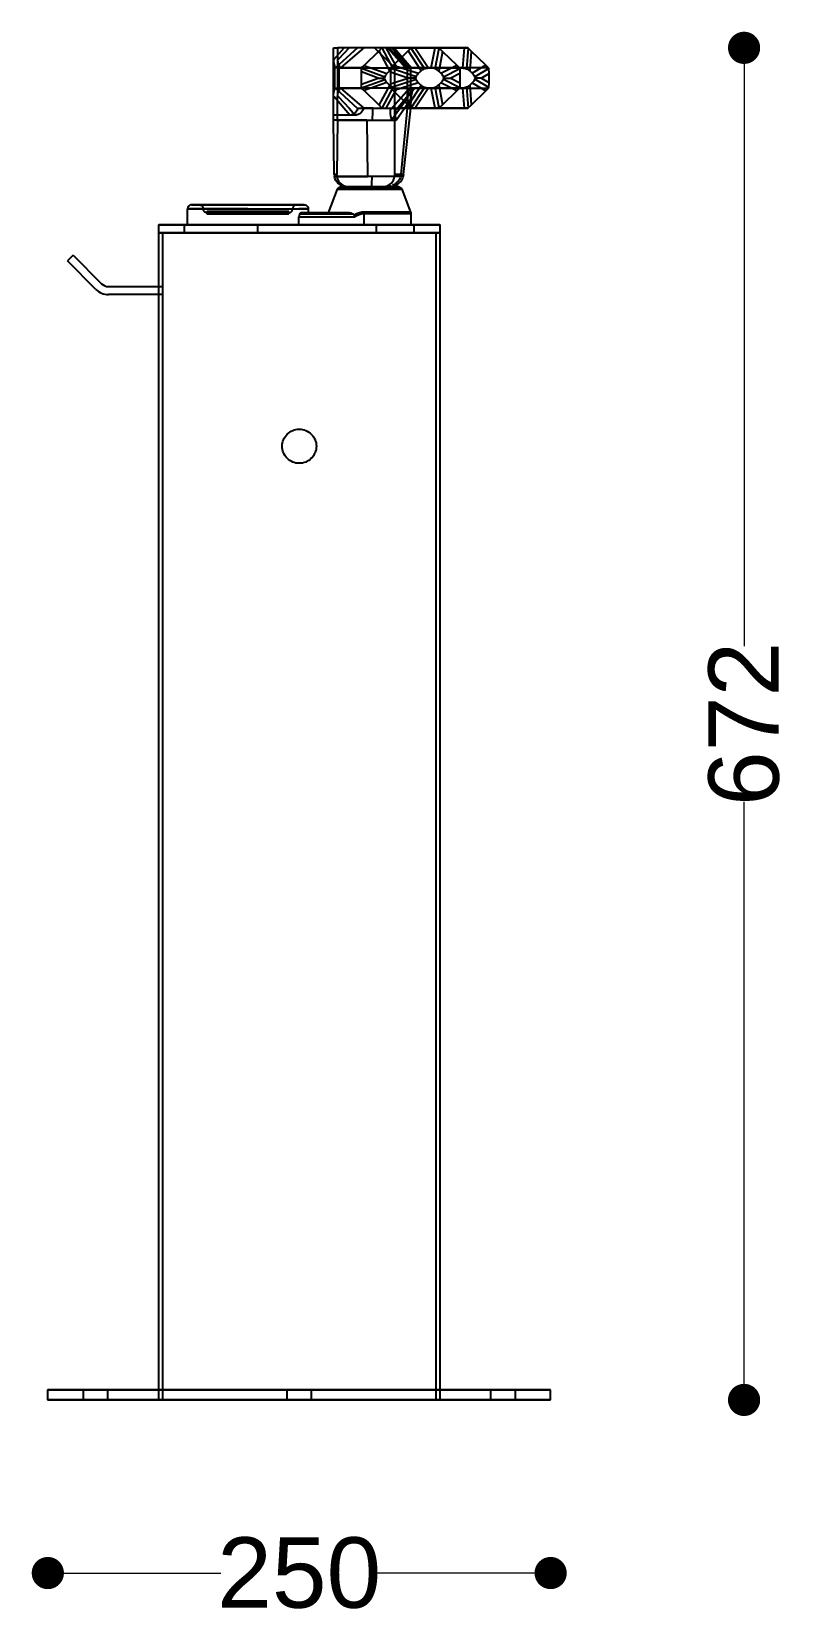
# Model space of a CAD drawing. Header units: millimetres. Extents: x 10366 to 13995, y 24552 to 29685.
# Drawn here: x 12808 to 13185, y 27000 to 27789 of the extents above; entities that cross this region are included whole.
import ezdxf

# ---------------------------------------------------------------- set-up
doc = ezdxf.new("R2010")
doc.units = ezdxf.units.MM
doc.header["$LTSCALE"] = 3
doc.layers.add('Default', color=7, linetype='Continuous')
doc.layers.add('Hidden_lines', color=7, linetype='Continuous')
doc.styles.get("Standard").update_dxf_attribs({"font": 'arial.ttf'})
doc.dimstyles.new('MATEUSZ', dxfattribs={"dimtxt": 35, "dimasz": 16, "dimexe": 0.18, "dimexo": 0.0625, "dimgap": 0.09, "dimtad": 0, "dimdec": 0, "dimdsep": 46, "dimtxsty": 'Standard', "dimblk": 'DOT', "dimcen": 0.09, "dimse1": 1, "dimse2": 1, "dimadec": 0, "dimazin": 0, "dimtfac": 1, "dimtdec": 0, "dimtofl": 0, "dimtmove": 0, "dimatfit": 3, "dimfxl": 1, "dimtolj": 1, "dimtzin": 0, "dimlwd": 9, "dimlwe": 9, "dimarcsym": 0})

# ---------------------------------------------------------------- blocks, each defined once
blk = doc.blocks.new('_Dot')
at = {"color": 0, "linetype": 'ByBlock', "lineweight": -2}
blk.add_line((-0.5, 0), (-1, 0), dxfattribs=at)
at = {"color": 0, "linetype": 'ByBlock', "const_width": 0.5}
blk.add_lwpolyline([(-0.25, 0, 1), (0.25, 0, 1)], format="xyb", close=True, dxfattribs=at)
blk = doc.blocks.new('*D28')
at = {"color": 0, "lineweight": 9, "transparency": 16777216}
for p, q in [((12832.11, 27023.21), (12902.12, 27023.21)), ((13050.11, 27023.21), (12980.1, 27023.21))]:
    blk.add_line(p, q, dxfattribs=at)
at = {"layer": 'Defpoints', "color": 0, "transparency": 16777216}
for p in [(12816.11, 27109.24), (13066.11, 27109.24), (13066.11, 27023.21)]:
    blk.add_point(p, dxfattribs=at)
at = {"color": 0, "lineweight": 9, "transparency": 16777216, "xscale": 16, "yscale": 16, "zscale": 16, "rotation": 180}
blk.add_blockref('_Dot', (12816.11, 27023.21), dxfattribs=at)
at = {"color": 0, "lineweight": 9, "transparency": 16777216, "xscale": 16, "yscale": 16, "zscale": 16}
blk.add_blockref('_Dot', (13066.11, 27023.21), dxfattribs=at)
at = {"color": 0, "transparency": 16777216, "insert": (12941.11, 27023.21), "char_height": 35, "attachment_point": 5}
blk.add_mtext('\\A1;250', dxfattribs=at)
blk = doc.blocks.new('*D29')
at = {"color": 0, "lineweight": 9, "transparency": 16777216}
for p, q in [((13162.28, 27765.24), (13162.28, 27483.91)), ((13162.28, 27125.24), (13162.28, 27406.57))]:
    blk.add_line(p, q, dxfattribs=at)
at = {"layer": 'Defpoints', "color": 0, "transparency": 16777216}
for p in [(13024.83, 27781.24), (13162.28, 27781.24), (13066.11, 27109.24)]:
    blk.add_point(p, dxfattribs=at)
at = {"color": 0, "lineweight": 9, "transparency": 16777216, "xscale": 16, "yscale": 16, "zscale": 16}
for p, rotation in [((13162.28, 27781.24), 90), ((13162.28, 27109.24), 270)]:
    blk.add_blockref('_Dot', p, dxfattribs=dict(at, rotation=rotation))
at = {"color": 0, "transparency": 16777216, "insert": (13162.28, 27445.24), "char_height": 35, "attachment_point": 5, "rotation": 90}
blk.add_mtext('\\A1;672', dxfattribs=at)

msp = doc.modelspace()

# ---------------------------------------------------------------- linework, layer by layer
at = {"layer": 'Default'}
for p, q in [((12958.1, 27781.24), (12960.18, 27781.24)), ((12958.1, 27775.19), (12958.1, 27781.24)), ((12960.18, 27781.24), (12960.18, 27775.19)), ((12996.58, 27781.24), (12973.4, 27781.24)), ((12988.32, 27781.24), (13024.83, 27781.24)), ((13003.31, 27770.89), (12996.52, 27781.18)), ((13023.17, 27781.24), (12998.59, 27781.24)), ((13005.18, 27771.24), (12998.59, 27781.24)), ((13023.17, 27781.24), (13022.34, 27771.24)), ((13025.12, 27781), (13024.29, 27770.84)), ((12958.1, 27757.28), (12958.1, 27775.19)), ((12960.18, 27775.19), (12960.18, 27757.28)), ((12995.22, 27779.81), (12987.82, 27772.52)), ((12995.22, 27779.81), (13001.76, 27769.89)), ((13026.02, 27769.68), (13026.83, 27779.48)), ((13033.94, 27772.64), (13026.83, 27779.48)), ((13033.94, 27772.64), (13027.16, 27768.58)), ((12961.02, 27760.36), (12961.02, 27772.11)), ((12961.79, 27771.24), (12986.45, 27771.24)), ((12999.23, 27766.91), (12986.46, 27771.13)), ((12999.23, 27765.56), (12986.46, 27761.34)), ((12986.54, 27769.24), (12986.54, 27763.24)), ((12986.54, 27769.24), (12995.63, 27766.24)), ((12995.63, 27766.24), (12986.54, 27763.24)), ((13000.26, 27768.41), (12987.82, 27772.52)), ((13000.26, 27768.41), (13001.76, 27769.89)), ((13005.18, 27771.24), (13022.34, 27771.24)), ((13026.02, 27769.68), (13027.16, 27768.58)), ((13035.33, 27770.92), (13028.4, 27766.77)), ((13035.33, 27761.56), (13028.4, 27765.7)), ((13031.6, 27766.24), (13035.47, 27768.55)), ((13035.47, 27763.92), (13031.6, 27766.24)), ((13035.47, 27763.92), (13035.47, 27768.55)), ((12958.1, 27747.83), (12958.1, 27757.28)), ((12960.18, 27747.83), (12960.18, 27757.28)), ((12986.45, 27761.24), (12961.79, 27761.24)), ((12987.82, 27759.96), (13000.26, 27764.06)), ((12987.82, 27759.96), (12995.22, 27752.67)), ((13001.76, 27762.58), (12995.22, 27752.67)), ((13003.31, 27761.58), (12996.52, 27751.3)), ((12998.59, 27751.24), (13005.18, 27761.24)), ((13001.76, 27762.58), (13000.26, 27764.06)), ((13022.34, 27761.24), (13005.18, 27761.24)), ((13022.34, 27761.24), (13023.17, 27751.24)), ((13024.29, 27761.63), (13025.12, 27751.48)), ((13027.16, 27763.89), (13026.02, 27762.8)), ((13026.83, 27752.99), (13026.02, 27762.8)), ((13026.83, 27752.99), (13033.94, 27759.83)), ((13027.16, 27763.89), (13033.94, 27759.83)), ((12973.64, 27751.24), (12996.58, 27751.24)), ((13024.83, 27751.24), (12990.52, 27751.24)), ((12998.59, 27751.24), (13023.17, 27751.24)), ((12959.73, 27718.24), (12958.55, 27718.24)), ((12955.61, 27699.24), (12960.12, 27710.95)), ((12960.34, 27713.99), (12961.45, 27713.99)), ((12992.1, 27710.95), (12996.48, 27699.58)), ((12885.61, 27693.24), (12885.61, 27701.24)), ((12940.99, 27697.24), (12968.59, 27697.24)), ((12940.99, 27693.24), (12940.99, 27697.24)), ((12967.79, 27698.65), (12941.32, 27698.65)), ((12964.91, 27699.24), (12942.08, 27699.24)), ((12945.61, 27701.24), (12945.61, 27699.24)), ((12973.4, 27693.24), (12973.4, 27698.87)), ((12996.61, 27698.87), (12996.61, 27693.24)), ((12871.26, 27689.24), (12871.26, 27693.24)), ((12871.26, 27662.59), (12871.26, 27689.24)), ((13010.96, 27693.24), (13010.96, 27689.24)), ((13010.96, 27689.24), (13010.96, 27113.72)), ((12828.68, 27678.16), (12825.85, 27675.33)), ((12828.68, 27678.16), (12842.82, 27664.01)), ((12839.99, 27661.19), (12825.85, 27675.33)), ((12846.26, 27662.59), (12873.26, 27662.59)), ((12873.26, 27658.59), (12846.26, 27658.59)), ((12871.26, 27114.06), (12871.26, 27658.59)), ((12816.11, 27109.24), (12816.11, 27114.24)), ((13066.11, 27109.24), (13066.11, 27114.24))]:
    msp.add_line(p, q, dxfattribs=at)
for points in [[(12965.9, 27781.24, 0), (12960.18, 27781.24, 0)], [(12965.9, 27781.24, 0), (12960.62, 27775.63, 0)], [(12961.79, 27771.24, 0), (12973.4, 27781.24, 0)], [(12973.4, 27781.24, 0), (12972.28, 27781.24, 0), (12965.9, 27781.24, 0)], [(12996.52, 27781.18, 0), (12995.22, 27779.81, 0)], [(12998.59, 27781.24, 0), (12996.58, 27781.24, 0)], [(13010.42, 27781.24, 0), (13010.7, 27781, 0)], [(13024.83, 27781.24, 0), (13023.17, 27781.24, 0)], [(13025.12, 27781, 0), (13024.83, 27781.24, 0)], [(13026.83, 27779.48, 0), (13025.12, 27781, 0)], [(12958.1, 27775.19, 0), (12958.12, 27774.58, 0), (12958.21, 27774, 0)], [(12960.62, 27775.63, 0), (12960.18, 27775.19, 0)], [(12960.18, 27775.19, 0), (12960.2, 27774.72, 0), (12960.26, 27774.26, 0), (12960.37, 27773.83, 0), (12960.63, 27773.08, 0), (12961.02, 27772.11, 0)], [(13035.29, 27771.24, 0), (13033.94, 27772.64, 0)], [(12961.02, 27772.11, 0), (12961.2, 27771.7, 0), (12961.29, 27771.55, 0), (12961.39, 27771.43, 0), (12961.49, 27771.34, 0), (12961.54, 27771.31, 0), (12961.59, 27771.28, 0), (12961.64, 27771.26, 0), (12961.69, 27771.25, 0), (12961.74, 27771.24, 0), (12961.79, 27771.24, 0)], [(12987.82, 27772.52, 0), (12986.45, 27771.24, 0)], [(12986.46, 27771.13, 0), (12986.54, 27769.24, 0)], [(12999, 27766.24, 0), (12995.63, 27766.24, 0)], [(12999, 27766.24, 0), (12999.23, 27766.91, 0)], [(12999.23, 27765.56, 0), (12999, 27766.24, 0)], [(12999.23, 27766.91, 0), (12999.43, 27767.32, 0), (12999.66, 27767.7, 0), (12999.94, 27768.07, 0), (13000.26, 27768.41, 0)], [(13000.26, 27764.06, 0), (12999.94, 27764.41, 0), (12999.66, 27764.77, 0), (12999.43, 27765.16, 0), (12999.23, 27765.56, 0)], [(13001.76, 27769.89, 0), (13002.11, 27770.2, 0), (13002.48, 27770.47, 0), (13002.88, 27770.7, 0), (13003.31, 27770.89, 0)], [(13003.31, 27770.89, 0), (13003.75, 27771.04, 0), (13004.21, 27771.15, 0), (13004.69, 27771.22, 0), (13005.18, 27771.24, 0)], [(13022.34, 27771.24, 0), (13022.84, 27771.21, 0), (13023.33, 27771.14, 0), (13023.81, 27771.01, 0), (13024.29, 27770.84, 0)], [(13024.29, 27770.84, 0), (13024.75, 27770.62, 0), (13025.19, 27770.35, 0), (13025.62, 27770.03, 0), (13026.02, 27769.68, 0)], [(13027.16, 27768.58, 0), (13027.54, 27768.18, 0), (13027.87, 27767.74, 0), (13028.16, 27767.27, 0), (13028.4, 27766.77, 0)], [(13028.4, 27765.7, 0), (13028.16, 27765.21, 0), (13027.87, 27764.74, 0), (13027.54, 27764.3, 0), (13027.16, 27763.89, 0)], [(13028.4, 27766.77, 0), (13028.59, 27766.24, 0)], [(13028.59, 27766.24, 0), (13028.4, 27765.7, 0)], [(13031.6, 27766.24, 0), (13028.59, 27766.24, 0)], [(13035.33, 27770.92, 0), (13035.29, 27771.24, 0)], [(13035.47, 27768.55, 0), (13035.33, 27770.92, 0)], [(12960.18, 27757.28, 0), (12960.22, 27757.95, 0), (12960.36, 27758.61, 0), (12960.66, 27759.48, 0), (12961.02, 27760.36, 0)], [(12960.18, 27757.28, 0), (12960.62, 27756.85, 0)], [(12960.62, 27756.85, 0), (12965.9, 27751.24, 0)], [(12961.79, 27761.24, 0), (12961.74, 27761.23, 0), (12961.69, 27761.23, 0), (12961.64, 27761.21, 0), (12961.59, 27761.19, 0), (12961.54, 27761.16, 0), (12961.49, 27761.13, 0), (12961.44, 27761.09, 0), (12961.34, 27760.99, 0), (12961.24, 27760.85, 0), (12961.15, 27760.68, 0), (12961.02, 27760.36, 0)], [(12973.4, 27751.24, 0), (12961.79, 27761.24, 0)], [(12986.46, 27761.34, 0), (12986.45, 27761.24, 0)], [(12986.45, 27761.24, 0), (12987.82, 27759.96, 0)], [(12986.54, 27763.24, 0), (12986.46, 27761.34, 0)], [(13003.31, 27761.58, 0), (13002.88, 27761.77, 0), (13002.48, 27762, 0), (13002.11, 27762.28, 0), (13001.76, 27762.58, 0)], [(13005.18, 27761.24, 0), (13004.69, 27761.26, 0), (13004.21, 27761.32, 0), (13003.75, 27761.43, 0), (13003.31, 27761.58, 0)], [(13024.29, 27761.63, 0), (13023.81, 27761.46, 0), (13023.33, 27761.34, 0), (13022.84, 27761.26, 0), (13022.34, 27761.24, 0)], [(13026.02, 27762.8, 0), (13025.19, 27762.13, 0), (13024.75, 27761.86, 0), (13024.29, 27761.63, 0)], [(13033.94, 27759.83, 0), (13035.29, 27761.24, 0)], [(13035.29, 27761.24, 0), (13035.33, 27761.56, 0)], [(13035.33, 27761.56, 0), (13035.47, 27763.92, 0)], [(12965.9, 27751.24, 0), (12968.91, 27747.83, 0)], [(12973.47, 27751.17, 0), (12973.29, 27750.91, 0), (12972.62, 27749.88, 0), (12972.12, 27749.27, 0), (12971.51, 27748.69, 0), (12971.15, 27748.44, 0), (12970.76, 27748.22, 0), (12970.34, 27748.05, 0), (12969.88, 27747.92, 0), (12969.4, 27747.85, 0), (12968.91, 27747.83, 0)], [(12973.47, 27751.17, 0), (12973.48, 27751.19, 0), (12973.5, 27751.2, 0), (12973.52, 27751.21, 0), (12973.54, 27751.22, 0), (12973.56, 27751.23, 0), (12973.58, 27751.23, 0), (12973.64, 27751.24, 0)], [(12977.87, 27751.24, 0), (12973.64, 27751.24, 0)], [(12977.48, 27745.3, 0), (12977.62, 27749.6, 0), (12977.74, 27750.85, 0), (12977.81, 27751.14, 0), (12977.83, 27751.19, 0), (12977.83, 27751.2, 0), (12977.84, 27751.21, 0), (12977.85, 27751.22, 0), (12977.85, 27751.23, 0), (12977.86, 27751.23, 0), (12977.86, 27751.23, 0), (12977.87, 27751.24, 0), (12977.87, 27751.24, 0), (12977.87, 27751.24, 0)], [(12989.28, 27745.3, 0), (12988.91, 27747.4, 0), (12988.86, 27748.36, 0), (12988.92, 27749.22, 0), (12988.99, 27749.6, 0), (12989.09, 27749.95, 0), (12989.21, 27750.27, 0), (12989.36, 27750.54, 0), (12989.54, 27750.77, 0), (12989.64, 27750.87, 0), (12989.74, 27750.96, 0), (12989.85, 27751.04, 0), (12989.97, 27751.1, 0), (12990.09, 27751.15, 0), (12990.21, 27751.19, 0)], [(12989.28, 27745.3, 0), (12993.49, 27751.24, 0)], [(12992.88, 27718.24, 0), (12996.52, 27751.24, 0)], [(12995.22, 27752.67, 0), (12996.52, 27751.3, 0)], [(12996.52, 27751.3, 0), (12996.58, 27751.24, 0)], [(12996.58, 27751.24, 0), (12998.59, 27751.24, 0)], [(13023.17, 27751.24, 0), (13024.83, 27751.24, 0)], [(13024.83, 27751.24, 0), (13025.12, 27751.48, 0)], [(13025.12, 27751.48, 0), (13026.83, 27752.99, 0)], [(12958.17, 27745.3, 0), (12958.1, 27747.83, 0)], [(12958.55, 27718.24, 0), (12958.17, 27745.3, 0)], [(12960.11, 27745.3, 0), (12959.73, 27718.24, 0)], [(12960.11, 27745.3, 0), (12960.18, 27747.83, 0)], [(12960.11, 27745.3, 0), (12977.48, 27745.3, 0)], [(12968.91, 27747.83, 0), (12960.18, 27747.83, 0)], [(12977.48, 27745.3, 0), (12989.28, 27745.3, 0)], [(12958.55, 27718.24, 0), (12958.63, 27717.32, 0)], [(12959.79, 27717.32, 0), (12959.73, 27718.24, 0)], [(12992.88, 27718.24, 0), (12992.75, 27717.32, 0)], [(12960.34, 27713.99, 0), (12959.72, 27714.71, 0), (12959.22, 27715.52, 0), (12958.85, 27716.4, 0), (12958.63, 27717.32, 0)], [(12977.24, 27717.32, 0), (12959.79, 27717.32, 0)], [(12959.79, 27717.32, 0), (12960.01, 27716.4, 0), (12960.36, 27715.52, 0), (12960.85, 27714.71, 0), (12961.45, 27713.99, 0)], [(12960.12, 27710.95, 0), (12960.25, 27711.24, 0), (12960.43, 27711.49, 0), (12960.63, 27711.71, 0), (12960.87, 27711.9, 0), (12961.13, 27712.04, 0), (12961.4, 27712.15, 0), (12961.69, 27712.21, 0), (12961.98, 27712.24, 0)], [(12960.12, 27710.95, 0), (12960.12, 27710.95, 0), (12960.12, 27710.95, 0), (12960.12, 27710.95, 0), (12960.12, 27710.95, 0), (12960.12, 27710.95, 0), (12960.12, 27710.95, 0), (12960.12, 27710.95, 0), (12960.12, 27710.95, 0), (12960.12, 27710.95, 0), (12960.12, 27710.95, 0), (12960.12, 27710.95, 0), (12960.12, 27710.95, 0), (12960.14, 27710.95, 0), (12960.22, 27710.95, 0), (12960.54, 27710.95, 0), (12961.85, 27710.95, 0), (12974, 27710.95, 0)], [(12964.65, 27712.24, 0), (12964.06, 27712.26, 0), (12963.47, 27712.35, 0), (12962.89, 27712.49, 0), (12962.33, 27712.69, 0), (12961.79, 27712.94, 0), (12961.27, 27713.24, 0), (12960.79, 27713.59, 0), (12960.34, 27713.99, 0)], [(12961.45, 27713.99, 0), (12961.88, 27713.59, 0), (12962.35, 27713.24, 0), (12962.85, 27712.94, 0), (12963.37, 27712.69, 0), (12963.92, 27712.49, 0), (12964.47, 27712.35, 0), (12965.04, 27712.26, 0), (12965.61, 27712.24, 0)], [(12976.11, 27712.24, 0), (12962.86, 27712.24, 0), (12962, 27712.24, 0), (12961.99, 27712.24, 0), (12961.99, 27712.24, 0), (12961.98, 27712.24, 0), (12961.98, 27712.24, 0), (12961.98, 27712.24, 0), (12961.98, 27712.24, 0), (12961.98, 27712.24, 0), (12961.98, 27712.24, 0), (12961.98, 27712.24, 0), (12961.98, 27712.24, 0), (12961.98, 27712.24, 0), (12961.98, 27712.24, 0), (12961.98, 27712.24, 0), (12961.98, 27712.24, 0), (12961.98, 27712.24, 0), (12961.99, 27712.24, 0), (12961.99, 27712.24, 0), (12962, 27712.24, 0), (12962.04, 27712.24, 0), (12962.21, 27712.24, 0), (12962.92, 27712.24, 0), (12966.71, 27712.24, 0)], [(12969.39, 27712.24, 0), (12976.9, 27712.24, 0)], [(12974, 27710.95, 0), (12976.11, 27710.95, 0)], [(12985.49, 27712.24, 0), (12989.89, 27712.24, 0), (12990.2, 27712.24, 0), (12990.24, 27712.24, 0), (12990.24, 27712.24, 0), (12990.24, 27712.24, 0), (12990.24, 27712.24, 0), (12990.24, 27712.24, 0), (12990.24, 27712.24, 0), (12990.24, 27712.24, 0), (12990.24, 27712.24, 0), (12990.24, 27712.24, 0), (12990.24, 27712.24, 0), (12990.24, 27712.24, 0), (12990.24, 27712.24, 0), (12990.24, 27712.24, 0), (12990.23, 27712.24, 0), (12990.22, 27712.24, 0), (12990.18, 27712.24, 0), (12990.02, 27712.24, 0), (12989.31, 27712.24, 0), (12986.32, 27712.24, 0), (12976.11, 27712.24, 0)], [(12976.11, 27710.95, 0), (12992.1, 27710.95, 0)], [(12977.24, 27717.32, 0), (12977.12, 27713.64, 0), (12977.01, 27712.57, 0), (12976.95, 27712.32, 0), (12976.94, 27712.28, 0), (12976.93, 27712.27, 0), (12976.93, 27712.26, 0), (12976.92, 27712.25, 0), (12976.92, 27712.24, 0), (12976.91, 27712.24, 0), (12976.91, 27712.24, 0), (12976.91, 27712.24, 0), (12976.9, 27712.24, 0), (12976.9, 27712.24, 0)], [(12976.9, 27712.24, 0), (12982.68, 27712.24, 0)], [(12992.75, 27717.32, 0), (12977.24, 27717.32, 0)], [(12985.49, 27712.24, 0), (12986.68, 27712.32, 0), (12987.85, 27712.55, 0), (12988.99, 27712.96, 0), (12990.05, 27713.52, 0), (12991, 27714.26, 0), (12991.42, 27714.69, 0), (12991.8, 27715.15, 0), (12992.13, 27715.65, 0), (12992.4, 27716.19, 0), (12992.61, 27716.74, 0), (12992.75, 27717.32, 0)], [(12990.24, 27712.24, 0), (12990.53, 27712.21, 0), (12990.82, 27712.15, 0), (12991.1, 27712.04, 0), (12991.35, 27711.9, 0), (12991.59, 27711.71, 0), (12991.8, 27711.49, 0), (12991.97, 27711.24, 0), (12992.1, 27710.95, 0)], [(12887.61, 27703.24, 0), (12887.41, 27703.23, 0), (12887.21, 27703.2, 0), (12887.01, 27703.15, 0), (12886.83, 27703.08, 0), (12886.64, 27702.99, 0), (12886.47, 27702.88, 0), (12886.31, 27702.76, 0), (12886.17, 27702.62, 0), (12886.04, 27702.48, 0), (12885.93, 27702.32, 0), (12885.83, 27702.15, 0), (12885.75, 27701.98, 0), (12885.69, 27701.79, 0), (12885.65, 27701.61, 0), (12885.62, 27701.43, 0), (12885.61, 27701.24, 0)], [(12891.36, 27703.24, 0), (12891.51, 27703.23, 0), (12891.82, 27703.18, 0), (12892.11, 27703.09, 0), (12892.32, 27702.99, 0), (12892.52, 27702.87, 0)], [(12939.86, 27703.24, 0), (12939.69, 27703.23, 0), (12939.34, 27703.17, 0), (12939.18, 27703.12, 0), (12939.02, 27703.05, 0), (12938.86, 27702.97, 0), (12938.58, 27702.77, 0)], [(12943.61, 27703.24, 0), (12943.81, 27703.23, 0), (12944.01, 27703.2, 0), (12944.21, 27703.15, 0), (12944.4, 27703.08, 0), (12944.58, 27702.99, 0), (12944.75, 27702.88, 0), (12944.91, 27702.76, 0), (12945.05, 27702.62, 0), (12945.18, 27702.48, 0), (12945.3, 27702.32, 0), (12945.39, 27702.15, 0), (12945.47, 27701.98, 0), (12945.53, 27701.79, 0), (12945.58, 27701.61, 0), (12945.6, 27701.43, 0), (12945.61, 27701.24, 0)], [(12885.61, 27701.24, 0), (12885.61, 27701.24, 0), (12885.61, 27701.24, 0), (12885.61, 27701.24, 0), (12885.61, 27701.24, 0), (12885.61, 27701.24, 0), (12885.61, 27701.24, 0), (12885.61, 27701.24, 0), (12885.61, 27701.24, 0), (12885.61, 27701.24, 0), (12885.61, 27701.24, 0), (12885.62, 27701.24, 0), (12885.66, 27701.24, 0), (12885.82, 27701.24, 0), (12886.49, 27701.24, 0), (12889.31, 27701.24, 0), (12945.61, 27701.24, 0)], [(12941.32, 27698.65, 0), (12941.19, 27698.36, 0), (12941.08, 27698.01, 0), (12941.01, 27697.63, 0), (12940.99, 27697.24, 0)], [(12942.08, 27699.24, 0), (12942.03, 27699.23, 0), (12941.98, 27699.23, 0), (12941.93, 27699.22, 0), (12941.83, 27699.18, 0), (12941.73, 27699.12, 0), (12941.63, 27699.05, 0), (12941.54, 27698.95, 0), (12941.45, 27698.84, 0), (12941.32, 27698.65, 0)], [(12943.62, 27699.24, 0), (12945.26, 27699.24, 0), (12945.58, 27699.24, 0), (12945.61, 27699.24, 0), (12945.61, 27699.24, 0), (12945.61, 27699.24, 0), (12945.61, 27699.24, 0), (12945.61, 27699.24, 0), (12945.61, 27699.24, 0), (12945.61, 27699.24, 0), (12945.61, 27699.24, 0), (12945.61, 27699.24, 0), (12945.61, 27699.24, 0), (12945.61, 27699.24, 0), (12945.61, 27699.24, 0), (12945.61, 27699.24, 0), (12945.61, 27699.24, 0), (12945.61, 27699.24, 0), (12945.61, 27699.24, 0), (12945.61, 27699.24, 0), (12945.61, 27699.24, 0), (12945.61, 27699.24, 0), (12945.61, 27699.24, 0), (12945.57, 27699.24, 0), (12945.38, 27699.24, 0), (12944.56, 27699.24, 0), (12942.08, 27699.24, 0)], [(12964.91, 27699.24, 0), (12955.97, 27699.24, 0), (12955.69, 27699.24, 0), (12955.63, 27699.24, 0), (12955.61, 27699.24, 0), (12955.61, 27699.24, 0), (12955.61, 27699.24, 0), (12955.61, 27699.24, 0), (12955.61, 27699.24, 0), (12955.61, 27699.24, 0), (12955.61, 27699.24, 0), (12955.61, 27699.24, 0), (12955.61, 27699.24, 0), (12955.61, 27699.24, 0), (12955.61, 27699.24, 0), (12955.61, 27699.24, 0), (12955.61, 27699.24, 0), (12955.61, 27699.24, 0), (12955.61, 27699.24, 0), (12955.61, 27699.24, 0), (12955.61, 27699.24, 0), (12955.61, 27699.24, 0), (12955.61, 27699.24, 0), (12955.62, 27699.24, 0), (12955.65, 27699.24, 0), (12955.78, 27699.24, 0), (12956.29, 27699.24, 0), (12959.35, 27699.24, 0)], [(12967.79, 27698.65, 0), (12967.45, 27698.8, 0), (12966.76, 27699.02, 0), (12966.03, 27699.16, 0), (12964.91, 27699.24, 0)], [(12968.37, 27698.09, 0), (12968.35, 27698.14, 0), (12968.33, 27698.19, 0), (12968.31, 27698.23, 0), (12968.25, 27698.32, 0), (12968.18, 27698.39, 0), (12968.02, 27698.52, 0), (12967.79, 27698.65, 0)], [(12971, 27699.24, 0), (12969.64, 27698.74, 0), (12968.37, 27698.09, 0)], [(12968.37, 27698.09, 0), (12968.59, 27697.24, 0)], [(12968.59, 27697.24, 0), (12969.7, 27697.9, 0), (12970.88, 27698.41, 0), (12972.12, 27698.75, 0), (12972.76, 27698.83, 0), (12973.4, 27698.87, 0)], [(12973.42, 27699.58, 0), (12972.19, 27699.49, 0), (12971, 27699.24, 0)], [(12973.42, 27699.58, 0), (12973.4, 27698.87, 0)], [(12973.4, 27698.87, 0), (12996.61, 27698.87, 0)], [(12996.48, 27699.58, 0), (12996.48, 27699.58, 0), (12996.48, 27699.58, 0), (12996.48, 27699.58, 0), (12996.48, 27699.58, 0), (12996.48, 27699.58, 0), (12996.48, 27699.58, 0), (12996.48, 27699.58, 0), (12996.48, 27699.58, 0), (12996.48, 27699.58, 0), (12996.47, 27699.58, 0), (12996.45, 27699.58, 0), (12996.32, 27699.58, 0), (12995.75, 27699.58, 0), (12990.1, 27699.58, 0), (12973.42, 27699.58, 0)], [(12996.48, 27699.58, 0), (12996.54, 27699.41, 0), (12996.58, 27699.23, 0), (12996.6, 27699.05, 0), (12996.61, 27698.87, 0)], [(12885.61, 27693.24, 0), (12871.56, 27693.24, 0), (12871.29, 27693.24, 0), (12871.27, 27693.24, 0), (12871.26, 27693.24, 0), (12871.26, 27693.24, 0), (12871.26, 27693.24, 0), (12871.26, 27693.24, 0), (12871.26, 27693.24, 0), (12871.26, 27693.24, 0), (12871.26, 27693.24, 0), (12871.26, 27693.24, 0), (12871.26, 27693.24, 0), (12871.26, 27693.24, 0), (12871.26, 27693.24, 0), (12871.26, 27693.24, 0), (12871.26, 27693.24, 0), (12871.26, 27693.24, 0), (12871.26, 27693.24, 0), (12871.26, 27693.24, 0), (12871.28, 27693.24, 0), (12871.32, 27693.24, 0), (12871.51, 27693.24, 0), (12872.27, 27693.24, 0), (12875.48, 27693.24, 0), (12888.96, 27693.24, 0), (12941.11, 27693.24, 0)], [(12941.11, 27689.24, 0), (12887.06, 27689.24, 0), (12873.2, 27689.24, 0), (12871.29, 27689.24, 0), (12871.26, 27689.24, 0), (12871.26, 27689.24, 0), (12871.26, 27689.24, 0), (12871.26, 27689.24, 0), (12871.26, 27689.24, 0), (12871.26, 27689.24, 0), (12871.26, 27689.24, 0), (12871.26, 27689.24, 0), (12871.26, 27689.24, 0), (12871.26, 27689.24, 0), (12871.26, 27689.24, 0), (12871.26, 27689.24, 0), (12871.26, 27689.24, 0), (12871.26, 27689.24, 0), (12871.26, 27689.24, 0), (12871.27, 27689.24, 0), (12871.3, 27689.24, 0), (12871.41, 27689.24, 0), (12872.33, 27689.24, 0)], [(12871.26, 27689.24, 0), (12871.26, 27689.24, 0), (12871.26, 27689.24, 0), (12871.26, 27689.24, 0), (12871.26, 27689.24, 0), (12871.26, 27689.24, 0), (12871.26, 27689.24, 0), (12871.26, 27689.24, 0), (12871.26, 27689.24, 0), (12871.26, 27689.24, 0), (12871.26, 27689.24, 0), (12871.27, 27689.24, 0), (12871.29, 27689.24, 0), (12871.38, 27689.24, 0), (12871.75, 27689.24, 0), (12873.3, 27689.24, 0), (12879.87, 27689.24, 0), (12941.11, 27689.24, 0)], [(12941.11, 27693.24, 0), (13004.27, 27693.24, 0), (13010.02, 27693.24, 0), (13010.92, 27693.24, 0), (13010.96, 27693.24, 0), (13010.96, 27693.24, 0), (13010.96, 27693.24, 0), (13010.96, 27693.24, 0), (13010.96, 27693.24, 0), (13010.96, 27693.24, 0), (13010.96, 27693.24, 0), (13010.96, 27693.24, 0), (13010.96, 27693.24, 0), (13010.96, 27693.24, 0), (13010.96, 27693.24, 0), (13010.96, 27693.24, 0), (13010.96, 27693.24, 0), (13010.96, 27693.24, 0), (13010.95, 27693.24, 0), (13010.9, 27693.24, 0), (13010.72, 27693.24, 0), (13009.96, 27693.24, 0), (13006.74, 27693.24, 0), (12996.61, 27693.24, 0)], [(13010.96, 27689.24, 0), (13010.96, 27689.24, 0), (13010.96, 27689.24, 0), (13010.96, 27689.24, 0), (13010.96, 27689.24, 0), (13010.96, 27689.24, 0), (13010.96, 27689.24, 0), (13010.96, 27689.24, 0), (13010.96, 27689.24, 0), (13010.96, 27689.24, 0), (13010.96, 27689.24, 0), (13010.95, 27689.24, 0), (13010.93, 27689.24, 0), (13010.84, 27689.24, 0), (13010.47, 27689.24, 0), (13008.92, 27689.24, 0), (13002.35, 27689.24, 0), (12941.11, 27689.24, 0)], [(12941.11, 27689.24, 0), (13010.96, 27689.24, 0)], [(12932.61, 27583.24, 0), (12932.65, 27584.05, 0), (12932.77, 27584.87, 0), (12932.97, 27585.69, 0), (12933.26, 27586.49, 0), (12933.62, 27587.26, 0), (12934.06, 27587.98, 0), (12934.56, 27588.65, 0), (12935.1, 27589.25, 0), (12935.7, 27589.79, 0), (12936.37, 27590.29, 0), (12937.09, 27590.72, 0), (12937.86, 27591.09, 0), (12938.66, 27591.37, 0), (12939.48, 27591.58, 0), (12940.3, 27591.7, 0), (12941.11, 27591.74, 0), (12941.92, 27591.7, 0), (12942.75, 27591.58, 0), (12943.57, 27591.37, 0), (12944.37, 27591.09, 0), (12945.13, 27590.72, 0), (12945.85, 27590.29, 0), (12946.52, 27589.79, 0), (12947.12, 27589.25, 0), (12947.67, 27588.65, 0), (12948.16, 27587.98, 0), (12948.6, 27587.26, 0), (12948.96, 27586.49, 0), (12949.25, 27585.69, 0), (12949.45, 27584.87, 0), (12949.57, 27584.05, 0), (12949.61, 27583.24, 0)], [(12949.61, 27583.24, 0), (12949.57, 27582.42, 0), (12949.45, 27581.6, 0), (12949.25, 27580.78, 0), (12948.96, 27579.98, 0), (12948.6, 27579.22, 0), (12948.16, 27578.49, 0), (12947.67, 27577.83, 0), (12947.12, 27577.23, 0), (12946.52, 27576.68, 0), (12945.85, 27576.19, 0), (12945.13, 27575.75, 0), (12944.37, 27575.38, 0), (12943.57, 27575.1, 0), (12942.75, 27574.9, 0), (12941.92, 27574.78, 0), (12941.11, 27574.74, 0), (12940.3, 27574.78, 0), (12939.48, 27574.9, 0), (12938.66, 27575.1, 0), (12937.86, 27575.38, 0), (12937.09, 27575.75, 0), (12936.37, 27576.19, 0), (12935.7, 27576.68, 0), (12935.1, 27577.23, 0), (12934.56, 27577.83, 0), (12934.06, 27578.49, 0), (12933.62, 27579.22, 0), (12933.26, 27579.98, 0), (12932.97, 27580.78, 0), (12932.77, 27581.6, 0), (12932.65, 27582.42, 0), (12932.61, 27583.24, 0)], [(12871.26, 27114.24, 0), (12828.02, 27114.24, 0), (12818.23, 27114.24, 0), (12816.36, 27114.24, 0), (12816.11, 27114.24, 0), (12816.11, 27114.24, 0), (12816.11, 27114.24, 0), (12816.11, 27114.24, 0), (12816.11, 27114.24, 0), (12816.11, 27114.24, 0), (12816.11, 27114.24, 0), (12816.11, 27114.24, 0), (12816.11, 27114.24, 0), (12816.11, 27114.24, 0), (12816.11, 27114.24, 0), (12816.11, 27114.24, 0), (12816.11, 27114.24, 0), (12816.12, 27114.24, 0), (12816.13, 27114.24, 0), (12816.2, 27114.24, 0), (12816.48, 27114.24, 0), (12817.63, 27114.24, 0), (12822.48, 27114.24, 0), (12842.93, 27114.24, 0), (13066.11, 27114.24, 0)], [(12871.26, 27114.24, 0), (12871.26, 27114.24, 0), (12871.26, 27114.24, 0), (12871.26, 27114.24, 0), (12871.26, 27114.24, 0), (12871.26, 27114.24, 0), (12871.26, 27114.24, 0), (12871.26, 27114.24, 0), (12871.26, 27114.24, 0), (12871.26, 27114.24, 0), (12871.27, 27114.24, 0), (12871.29, 27114.24, 0), (12871.38, 27114.24, 0), (12871.75, 27114.24, 0), (12873.3, 27114.24, 0), (12879.87, 27114.24, 0), (12939.43, 27114.24, 0), (12989.8, 27114.24, 0), (13005.88, 27114.24, 0), (13009.75, 27114.24, 0), (13010.67, 27114.24, 0), (13010.89, 27114.24, 0), (13010.94, 27114.24, 0), (13010.96, 27114.24, 0), (13010.96, 27114.24, 0), (13010.96, 27114.24, 0), (13010.96, 27114.24, 0), (13010.96, 27114.24, 0), (13010.96, 27114.24, 0), (13010.96, 27114.24, 0), (13010.96, 27114.24, 0), (13010.96, 27114.24, 0), (13010.96, 27114.24, 0), (13010.96, 27114.24, 0)], [(13066.11, 27114.24, 0), (13066.11, 27114.24, 0), (13066.11, 27114.24, 0), (13066.11, 27114.24, 0), (13066.11, 27114.24, 0), (13066.11, 27114.24, 0), (13066.11, 27114.24, 0), (13066.11, 27114.24, 0), (13066.11, 27114.24, 0), (13066.11, 27114.24, 0), (13066.11, 27114.24, 0), (13066.11, 27114.24, 0), (13066.09, 27114.24, 0), (13066.03, 27114.24, 0), (13065.78, 27114.24, 0), (13064.76, 27114.24, 0), (13060.48, 27114.24, 0), (13042.35, 27114.24, 0), (13010.96, 27114.24, 0)]]:
    msp.add_polyline3d(points, dxfattribs=at)
for points in [[(12915.61, 27703.24, 0), (12943.61, 27703.24, 0), (12915.61, 27703.24, 0), (12887.61, 27703.24, 0)], [(12839.79, 27114.24, 0), (12833.79, 27114.24, 0), (12839.79, 27114.24, 0), (12845.79, 27114.24, 0)], [(13066.11, 27109.24, 0), (13066.11, 27109.24, 0), (13066.11, 27109.24, 0), (13066.11, 27109.24, 0), (13066.11, 27109.24, 0), (13066.11, 27109.24, 0), (13066.11, 27109.24, 0), (13066.11, 27109.24, 0), (13066.11, 27109.24, 0), (13066.1, 27109.24, 0), (13066.06, 27109.24, 0), (13065.9, 27109.24, 0), (13065.23, 27109.24, 0), (13062.46, 27109.24, 0), (13050.7, 27109.24, 0), (12835.01, 27109.24, 0), (12816.68, 27109.24, 0), (12816.22, 27109.24, 0), (12816.13, 27109.24, 0), (12816.11, 27109.24, 0), (12816.11, 27109.24, 0), (12816.11, 27109.24, 0), (12816.11, 27109.24, 0), (12816.11, 27109.24, 0), (12816.11, 27109.24, 0), (12816.11, 27109.24, 0), (12816.11, 27109.24, 0), (12816.11, 27109.24, 0), (12816.11, 27109.24, 0), (12816.11, 27109.24, 0), (12816.11, 27109.24, 0), (12816.12, 27109.24, 0), (12816.16, 27109.24, 0), (12816.33, 27109.24, 0), (12816.99, 27109.24, 0), (12819.76, 27109.24, 0), (12831.52, 27109.24, 0)], [(12839.79, 27109.24, 0), (12833.79, 27109.24, 0), (12839.79, 27109.24, 0), (12845.79, 27109.24, 0)]]:
    msp.add_polyline3d(points, close=True, dxfattribs=at)
for radius in [4.87, 8.87]:
    msp.add_arc((12846.26, 27667.46), radius, 225, 270, dxfattribs=at)
at = {"layer": 'Hidden_lines'}
for p, q in [((12988.61, 27771.24), (12978.61, 27781.24)), ((12982.11, 27781.18), (12987.72, 27770.89)), ((12984.15, 27781.24), (12989.6, 27771.24)), ((13006.76, 27771.24), (13008.72, 27781.24)), ((13008.7, 27770.84), (13010.7, 27781)), ((12973.37, 27772.52), (12980.77, 27779.81)), ((12986.18, 27769.89), (12980.77, 27779.81)), ((13012.36, 27779.48), (13010.44, 27769.68)), ((13011.58, 27768.58), (13019.47, 27772.64)), ((13012.36, 27779.48), (13019.47, 27772.64)), ((12958.7, 27772.11), (12958.7, 27760.36)), ((12972.03, 27771.24), (12959.11, 27771.24)), ((12972.04, 27771.13), (12983.65, 27766.91)), ((12972.04, 27761.34), (12983.65, 27765.56)), ((12972.08, 27763.24), (12972.08, 27769.24)), ((12980.34, 27766.24), (12972.08, 27769.24)), ((12972.08, 27763.24), (12980.34, 27766.24)), ((12973.37, 27772.52), (12984.68, 27768.41)), ((12986.18, 27769.89), (12984.68, 27768.41)), ((12988.61, 27718.24), (12988.61, 27771.24)), ((12994.74, 27771.06), (12994.74, 27751.24)), ((12995.05, 27771.24), (13020.85, 27771.24)), ((12996.52, 27751.24), (12996.52, 27771.06)), ((13035.29, 27771.24), (12996.96, 27771.24)), ((13011.58, 27768.58), (13010.44, 27769.68)), ((13012.82, 27766.77), (13020.88, 27770.92)), ((13012.82, 27765.7), (13020.88, 27761.56)), ((13020.98, 27768.55), (13016.48, 27766.24)), ((13016.48, 27766.24), (13020.98, 27763.92)), ((13020.98, 27768.55), (13020.98, 27763.92)), ((12959.11, 27761.24), (12972.03, 27761.24)), ((12984.68, 27764.06), (12973.37, 27759.96)), ((12980.77, 27752.67), (12973.37, 27759.96)), ((12980.77, 27752.67), (12986.18, 27762.58)), ((12987.72, 27761.58), (12982.11, 27751.3)), ((12989.6, 27761.24), (12984.15, 27751.24)), ((12984.68, 27764.06), (12986.18, 27762.58)), ((12989.6, 27761.24), (13006.76, 27761.24)), ((13020.85, 27761.24), (12996.12, 27761.24)), ((12998.56, 27761.24), (13035.29, 27761.24)), ((13008.72, 27751.24), (13006.76, 27761.24)), ((13010.7, 27751.48), (13008.7, 27761.63)), ((13010.44, 27762.8), (13011.58, 27763.89)), ((13010.44, 27762.8), (13012.36, 27752.99)), ((13019.47, 27759.83), (13011.58, 27763.89)), ((13019.47, 27759.83), (13012.36, 27752.99)), ((12974.74, 27745.3), (12974.99, 27717.32)), ((12895.36, 27698.82), (12895.36, 27699.82)), ((12935.86, 27698.82), (12935.86, 27699.82)), ((12873.26, 27109.24), (12873.26, 27689.24)), ((12884.11, 27689.24), (12884.11, 27693.24)), ((12920.56, 27689.24), (12920.56, 27693.24)), ((12979.57, 27689.24), (12979.57, 27693.24)), ((12998.11, 27693.24), (12998.11, 27689.24)), ((13008.96, 27689.24), (13008.96, 27109.24)), ((12871.26, 27658.59), (12871.26, 27662.59)), ((12871.26, 27658.59), (12871.26, 27662.59)), ((12873.26, 27658.59), (12873.26, 27662.59)), ((12833.79, 27109.24), (12833.79, 27114.24)), ((12845.79, 27114.24), (12845.79, 27109.24)), ((12871.26, 27109.24), (12871.26, 27114.24)), ((12871.26, 27109.24), (12871.26, 27114.06)), ((12935.11, 27109.24), (12935.11, 27114.24)), ((12947.11, 27114.24), (12947.11, 27109.24)), ((13010.96, 27114.24), (13010.96, 27109.24)), ((13010.96, 27113.72), (13010.96, 27109.24)), ((13036.43, 27109.24), (13036.43, 27114.24)), ((13048.43, 27114.24), (13048.43, 27109.24))]:
    msp.add_line(p, q, dxfattribs=at)
for points in [[(12958.49, 27775.63, 0), (12963.37, 27781.24, 0)], [(12970.02, 27781.24, 0), (12959.11, 27771.24, 0)], [(12980.77, 27779.81, 0), (12982.11, 27781.18, 0)], [(12984.94, 27781.24, 0), (12993.91, 27771.24, 0)], [(12995.05, 27771.24, 0), (12985.83, 27781.24, 0)], [(12995.59, 27771.24, 0), (12987.23, 27781.24, 0)], [(12988.32, 27781.24, 0), (12996.96, 27771.24, 0)], [(13010.7, 27781, 0), (13012.36, 27779.48, 0)], [(12958.1, 27775.19, 0), (12958.49, 27775.63, 0)], [(12958.21, 27774, 0), (12958.7, 27772.11, 0)], [(13019.47, 27772.64, 0), (13020.85, 27771.24, 0)], [(12959.11, 27771.24, 0), (12959.09, 27771.24, 0), (12959.08, 27771.24, 0), (12959.07, 27771.24, 0), (12959.05, 27771.25, 0), (12959.04, 27771.25, 0), (12959.01, 27771.27, 0), (12958.99, 27771.3, 0), (12958.96, 27771.33, 0), (12958.93, 27771.36, 0), (12958.88, 27771.46, 0), (12958.83, 27771.59, 0), (12958.7, 27772.11, 0)], [(12972.03, 27771.24, 0), (12973.37, 27772.52, 0)], [(12972.08, 27769.24, 0), (12972.04, 27771.13, 0)], [(12980.34, 27766.24, 0), (12983.42, 27766.24, 0)], [(12983.65, 27766.91, 0), (12983.42, 27766.24, 0)], [(12983.42, 27766.24, 0), (12983.65, 27765.56, 0)], [(12984.68, 27768.41, 0), (12984.36, 27768.07, 0), (12984.08, 27767.7, 0), (12983.84, 27767.32, 0), (12983.65, 27766.91, 0)], [(12983.65, 27765.56, 0), (12983.84, 27765.16, 0), (12984.08, 27764.77, 0), (12984.36, 27764.41, 0), (12984.68, 27764.06, 0)], [(12987.72, 27770.89, 0), (12987.3, 27770.7, 0), (12986.9, 27770.47, 0), (12986.53, 27770.2, 0), (12986.18, 27769.89, 0)], [(12989.6, 27771.24, 0), (12989.11, 27771.22, 0), (12988.63, 27771.15, 0), (12988.17, 27771.04, 0), (12987.72, 27770.89, 0)], [(12995.59, 27771.24, 0), (12988.64, 27771.24, 0), (12988.61, 27771.24, 0), (12988.61, 27771.24, 0), (12988.61, 27771.24, 0), (12988.61, 27771.24, 0), (12988.61, 27771.24, 0), (12988.61, 27771.24, 0), (12988.61, 27771.24, 0), (12988.61, 27771.24, 0), (12988.61, 27771.24, 0), (12988.61, 27771.24, 0), (12988.61, 27771.24, 0), (12988.61, 27771.24, 0), (12988.61, 27771.24, 0), (12988.61, 27771.24, 0), (12988.61, 27771.24, 0), (12988.61, 27771.24, 0), (12988.61, 27771.24, 0), (12988.61, 27771.24, 0), (12988.61, 27771.24, 0), (12988.62, 27771.24, 0), (12988.65, 27771.24, 0), (12988.78, 27771.24, 0), (12989.3, 27771.24, 0), (12993.91, 27771.24, 0)], [(12993.91, 27771.24, 0), (12994.12, 27771.23, 0), (12994.33, 27771.19, 0), (12994.53, 27771.14, 0), (12994.74, 27771.06, 0)], [(12994.74, 27771.06, 0), (12994.82, 27771.14, 0), (12994.86, 27771.17, 0), (12994.89, 27771.19, 0), (12994.93, 27771.21, 0), (12994.97, 27771.23, 0), (12995.01, 27771.23, 0), (12995.05, 27771.24, 0)], [(12996.52, 27771.06, 0), (12996.05, 27771.19, 0), (12995.82, 27771.23, 0), (12995.59, 27771.24, 0)], [(12996.96, 27771.24, 0), (12996.91, 27771.23, 0), (12996.85, 27771.23, 0), (12996.79, 27771.21, 0), (12996.68, 27771.17, 0), (12996.6, 27771.12, 0), (12996.52, 27771.06, 0)], [(13008.7, 27770.84, 0), (13008.23, 27771.01, 0), (13007.74, 27771.14, 0), (13007.25, 27771.21, 0), (13006.76, 27771.24, 0)], [(13010.44, 27769.68, 0), (13009.61, 27770.35, 0), (13009.17, 27770.62, 0), (13008.7, 27770.84, 0)], [(13012.82, 27766.77, 0), (13012.58, 27767.27, 0), (13012.29, 27767.74, 0), (13011.96, 27768.18, 0), (13011.58, 27768.58, 0)], [(13011.58, 27763.89, 0), (13011.96, 27764.3, 0), (13012.29, 27764.74, 0), (13012.58, 27765.21, 0), (13012.82, 27765.7, 0)], [(13013.01, 27766.24, 0), (13012.82, 27766.77, 0)], [(13012.82, 27765.7, 0), (13013.01, 27766.24, 0)], [(13013.01, 27766.24, 0), (13016.48, 27766.24, 0)], [(13020.85, 27771.24, 0), (13020.88, 27770.92, 0)], [(13020.88, 27770.92, 0), (13020.98, 27768.55, 0)], [(12958.1, 27757.28, 0), (12958.16, 27758.21, 0), (12958.34, 27759.03, 0), (12958.7, 27760.36, 0)], [(12958.1, 27757.28, 0), (12958.49, 27756.85, 0)], [(12966.23, 27747.83, 0), (12958.49, 27756.85, 0)], [(12958.7, 27760.36, 0), (12958.79, 27760.77, 0), (12958.84, 27760.92, 0), (12958.89, 27761.04, 0), (12958.95, 27761.13, 0), (12958.97, 27761.16, 0), (12959, 27761.19, 0), (12959.03, 27761.21, 0), (12959.04, 27761.22, 0), (12959.05, 27761.23, 0), (12959.07, 27761.23, 0), (12959.08, 27761.23, 0), (12959.09, 27761.24, 0), (12959.11, 27761.24, 0)], [(12959.11, 27761.24, 0), (12970.08, 27751.17, 0)], [(12973.37, 27759.96, 0), (12972.03, 27761.24, 0)], [(12972.04, 27761.34, 0), (12972.08, 27763.24, 0)], [(12986.18, 27762.58, 0), (12986.53, 27762.28, 0), (12986.9, 27762, 0), (12987.3, 27761.77, 0), (12987.72, 27761.58, 0)], [(12986.75, 27750.97, 0), (12995.82, 27761.07, 0)], [(12996.12, 27761.24, 0), (12987.09, 27751.19, 0)], [(12987.72, 27761.58, 0), (12988.17, 27761.43, 0), (12988.63, 27761.32, 0), (12989.11, 27761.26, 0), (12989.6, 27761.24, 0)], [(12989.54, 27750.77, 0), (12997.88, 27760.82, 0)], [(12998.56, 27761.24, 0), (12990.25, 27751.24, 0)], [(12996.12, 27761.24, 0), (12996.09, 27761.24, 0), (12996.07, 27761.23, 0), (12996.04, 27761.22, 0), (12996.01, 27761.21, 0), (12995.96, 27761.19, 0), (12995.9, 27761.15, 0), (12995.85, 27761.1, 0), (12995.8, 27761.04, 0), (12995.69, 27760.87, 0), (12995.59, 27760.67, 0), (12995.41, 27760.12, 0), (12995.13, 27758.6, 0), (12994.95, 27756.27, 0)], [(12996.83, 27756.27, 0), (12997.02, 27758.16, 0), (12997.39, 27759.78, 0), (12997.63, 27760.41, 0), (12997.77, 27760.67, 0), (12997.92, 27760.87, 0), (12998.08, 27761.03, 0), (12998.16, 27761.1, 0), (12998.24, 27761.15, 0), (12998.32, 27761.19, 0), (12998.4, 27761.21, 0), (12998.48, 27761.23, 0), (12998.56, 27761.24, 0)], [(13006.76, 27761.24, 0), (13007.25, 27761.26, 0), (13007.74, 27761.34, 0), (13008.23, 27761.46, 0), (13008.7, 27761.63, 0)], [(13008.7, 27761.63, 0), (13009.17, 27761.86, 0), (13009.61, 27762.13, 0), (13010.03, 27762.44, 0), (13010.44, 27762.8, 0)], [(13020.85, 27761.24, 0), (13019.47, 27759.83, 0)], [(13020.98, 27763.92, 0), (13020.88, 27761.56, 0)], [(12970.08, 27751.17, 0), (12970.08, 27751.13, 0), (12970.07, 27751, 0), (12970.02, 27750.82, 0), (12969.84, 27750.33, 0), (12969.54, 27749.75, 0), (12969.11, 27749.14, 0), (12968.85, 27748.85, 0), (12968.55, 27748.58, 0), (12968.21, 27748.34, 0), (12967.82, 27748.14, 0), (12967.4, 27747.98, 0), (12966.95, 27747.88, 0), (12966.23, 27747.83, 0)], [(12970.14, 27751.24, 0), (12987.31, 27751.24, 0)], [(12982.11, 27751.3, 0), (12980.77, 27752.67, 0)], [(12987.09, 27751.19, 0), (12986.99, 27751.15, 0), (12986.9, 27751.1, 0), (12986.82, 27751.04, 0), (12986.74, 27750.96, 0), (12986.67, 27750.87, 0), (12986.6, 27750.77, 0), (12986.48, 27750.54, 0), (12986.39, 27750.27, 0), (12986.32, 27749.95, 0), (12986.26, 27749.22, 0), (12986.29, 27748.36, 0), (12986.42, 27747.4, 0), (12986.91, 27745.3, 0)], [(12994.95, 27756.27, 0), (12986.91, 27745.3, 0)], [(12994.74, 27751.24, 0), (12991.56, 27718.24, 0)], [(12993.49, 27751.24, 0), (12996.83, 27756.27, 0)], [(12994.95, 27756.27, 0), (12994.74, 27751.24, 0)], [(12996.52, 27751.24, 0), (12996.83, 27756.27, 0)], [(13012.36, 27752.99, 0), (13010.7, 27751.48, 0)], [(12966.23, 27747.83, 0), (12958.1, 27747.83, 0)], [(12974.74, 27745.3, 0), (12958.17, 27745.3, 0)], [(12982.61, 27712.24, 0), (12983.21, 27712.27, 0), (12983.8, 27712.36, 0), (12984.38, 27712.5, 0), (12984.94, 27712.71, 0), (12985.48, 27712.97, 0), (12985.99, 27713.28, 0), (12986.46, 27713.64, 0), (12986.9, 27714.04, 0), (12987.29, 27714.48, 0), (12987.63, 27714.96, 0), (12987.93, 27715.46, 0), (12988.17, 27715.98, 0), (12988.36, 27716.53, 0), (12988.5, 27717.08, 0), (12988.58, 27717.66, 0), (12988.61, 27718.24, 0)], [(12991.56, 27718.24, 0), (12989.24, 27718.24, 0), (12988.7, 27718.24, 0), (12988.61, 27718.24, 0), (12988.61, 27718.24, 0), (12988.61, 27718.24, 0), (12988.61, 27718.24, 0), (12988.61, 27718.24, 0), (12988.61, 27718.24, 0), (12988.61, 27718.24, 0), (12988.61, 27718.24, 0), (12988.61, 27718.24, 0), (12988.61, 27718.24, 0), (12988.61, 27718.24, 0), (12988.61, 27718.24, 0), (12988.61, 27718.24, 0), (12988.61, 27718.24, 0), (12988.61, 27718.24, 0), (12988.61, 27718.24, 0), (12988.61, 27718.24, 0), (12988.61, 27718.24, 0), (12988.61, 27718.24, 0), (12988.61, 27718.24, 0), (12988.63, 27718.24, 0), (12988.84, 27718.24, 0), (12989.87, 27718.24, 0), (12992.88, 27718.24, 0)], [(12991.43, 27717.32, 0), (12991.56, 27718.24, 0)], [(12958.63, 27717.32, 0), (12974.99, 27717.32, 0)], [(12978.22, 27710.95, 0), (12960.12, 27710.95, 0)], [(12965.61, 27712.24, 0), (12969.39, 27712.24, 0)], [(12966.71, 27712.24, 0), (12977.98, 27712.24, 0)], [(12977.98, 27712.24, 0), (12985.49, 27712.24, 0)], [(12992.1, 27710.95, 0), (12992.1, 27710.95, 0), (12992.1, 27710.95, 0), (12992.1, 27710.95, 0), (12992.1, 27710.95, 0), (12992.1, 27710.95, 0), (12992.1, 27710.95, 0), (12992.1, 27710.95, 0), (12992.1, 27710.95, 0), (12992.1, 27710.95, 0), (12992.1, 27710.95, 0), (12992.1, 27710.95, 0), (12992.1, 27710.95, 0), (12992.08, 27710.95, 0), (12992, 27710.95, 0), (12991.69, 27710.95, 0), (12990.37, 27710.95, 0), (12978.22, 27710.95, 0)], [(12985.49, 27712.24, 0), (12982.65, 27712.24, 0), (12982.61, 27712.24, 0), (12982.61, 27712.24, 0), (12982.61, 27712.24, 0), (12982.61, 27712.24, 0), (12982.61, 27712.24, 0), (12982.61, 27712.24, 0), (12982.61, 27712.24, 0), (12982.61, 27712.24, 0), (12982.61, 27712.24, 0), (12982.61, 27712.24, 0), (12982.61, 27712.24, 0), (12982.61, 27712.24, 0), (12982.61, 27712.24, 0), (12982.61, 27712.24, 0), (12982.61, 27712.24, 0), (12982.61, 27712.24, 0), (12982.61, 27712.24, 0), (12982.61, 27712.24, 0), (12982.61, 27712.24, 0), (12982.62, 27712.24, 0), (12982.65, 27712.24, 0), (12982.82, 27712.24, 0), (12984.27, 27712.24, 0)], [(12982.68, 27712.24, 0), (12985.49, 27712.24, 0)], [(12986.84, 27712.63, 0), (12985.56, 27712.33, 0), (12984.27, 27712.24, 0)], [(12991.43, 27717.32, 0), (12991.23, 27716.57, 0), (12990.92, 27715.85, 0), (12990.5, 27715.19, 0), (12990.01, 27714.58, 0), (12989.44, 27714.04, 0), (12988.81, 27713.57, 0), (12988.14, 27713.17, 0), (12987.44, 27712.84, 0)], [(12892.52, 27702.87, 0), (12892.71, 27702.72, 0), (12892.88, 27702.54, 0), (12893.02, 27702.35, 0), (12893.14, 27702.15, 0), (12893.24, 27701.93, 0), (12893.31, 27701.71, 0), (12893.35, 27701.47, 0), (12893.36, 27701.24, 0)], [(12938.58, 27702.77, 0), (12938.42, 27702.62, 0), (12938.27, 27702.45, 0), (12938.15, 27702.27, 0), (12938.05, 27702.08, 0), (12937.97, 27701.88, 0), (12937.91, 27701.67, 0), (12937.87, 27701.45, 0), (12937.86, 27701.24, 0)], [(12915.61, 27701.24, 0), (12885.61, 27701.24, 0)], [(12895.36, 27699.24, 0), (12895.16, 27699.25, 0), (12894.96, 27699.28, 0), (12894.76, 27699.33, 0), (12894.58, 27699.4, 0), (12894.39, 27699.49, 0), (12894.22, 27699.59, 0), (12894.06, 27699.71, 0), (12893.92, 27699.85, 0), (12893.79, 27700, 0), (12893.68, 27700.16, 0), (12893.58, 27700.32, 0), (12893.5, 27700.5, 0), (12893.44, 27700.68, 0), (12893.4, 27700.86, 0), (12893.37, 27701.05, 0), (12893.36, 27701.24, 0)], [(12935.86, 27699.24, 0), (12936.06, 27699.25, 0), (12936.26, 27699.28, 0), (12936.46, 27699.33, 0), (12936.65, 27699.4, 0), (12936.83, 27699.49, 0), (12937, 27699.59, 0), (12937.16, 27699.71, 0), (12937.3, 27699.85, 0), (12937.43, 27700, 0), (12937.55, 27700.16, 0), (12937.64, 27700.32, 0), (12937.72, 27700.5, 0), (12937.78, 27700.68, 0), (12937.83, 27700.86, 0), (12937.85, 27701.05, 0), (12937.86, 27701.24, 0)], [(12945.61, 27701.24, 0), (12945.61, 27701.24, 0), (12945.61, 27701.24, 0), (12945.61, 27701.24, 0), (12945.61, 27701.24, 0), (12945.61, 27701.24, 0), (12945.61, 27701.24, 0), (12945.61, 27701.24, 0), (12945.61, 27701.24, 0), (12945.61, 27701.24, 0), (12945.61, 27701.24, 0), (12945.61, 27701.24, 0), (12945.61, 27701.24, 0), (12945.6, 27701.24, 0), (12945.58, 27701.24, 0), (12945.5, 27701.24, 0), (12945.15, 27701.24, 0), (12943.69, 27701.24, 0), (12940.99, 27701.24, 0)], [(12942.08, 27699.24, 0), (12943.62, 27699.24, 0)], [(12959.35, 27699.24, 0), (12964.91, 27699.24, 0)], [(12976.11, 27699.58, 0), (12996.48, 27699.58, 0)], [(12976.11, 27699.58, 0), (12976.11, 27698.87, 0)], [(12996.61, 27698.87, 0), (12996.61, 27698.87, 0), (12996.61, 27698.87, 0), (12996.61, 27698.87, 0), (12996.61, 27698.87, 0), (12996.61, 27698.87, 0), (12996.61, 27698.87, 0), (12996.61, 27698.87, 0), (12996.61, 27698.87, 0), (12996.61, 27698.87, 0), (12996.61, 27698.87, 0), (12996.6, 27698.87, 0), (12996.51, 27698.87, 0), (12996.07, 27698.87, 0), (12991.36, 27698.87, 0), (12976.11, 27698.87, 0)], [(12941.11, 27689.24, 0), (12871.26, 27689.24, 0)], [(12872.33, 27689.24, 0), (12875.39, 27689.24, 0), (12887.81, 27689.24, 0), (12941.11, 27689.24, 0)], [(12941.11, 27693.24, 0), (12885.61, 27693.24, 0)], [(12996.61, 27693.24, 0), (12941.11, 27693.24, 0)], [(12941.11, 27689.24, 0), (13010.96, 27689.24, 0)], [(13010.96, 27689.24, 0), (13010.96, 27689.24, 0), (13010.96, 27689.24, 0), (13010.96, 27689.24, 0), (13010.96, 27689.24, 0), (13010.96, 27689.24, 0), (13010.96, 27689.24, 0), (13010.96, 27689.24, 0), (13010.96, 27689.24, 0), (13010.96, 27689.24, 0), (13010.96, 27689.24, 0), (13010.95, 27689.24, 0), (13010.93, 27689.24, 0), (13010.84, 27689.24, 0), (13010.47, 27689.24, 0), (13008.92, 27689.24, 0), (13002.35, 27689.24, 0), (12941.11, 27689.24, 0)], [(13010.96, 27114.24, 0), (12871.26, 27114.24, 0)], [(12941.11, 27114.24, 0), (12891.72, 27114.24, 0), (12876.17, 27114.24, 0), (12872.43, 27114.24, 0), (12871.54, 27114.24, 0), (12871.33, 27114.24, 0), (12871.28, 27114.24, 0), (12871.27, 27114.24, 0), (12871.26, 27114.24, 0), (12871.26, 27114.24, 0), (12871.26, 27114.24, 0), (12871.26, 27114.24, 0), (12871.26, 27114.24, 0), (12871.26, 27114.24, 0), (12871.26, 27114.24, 0), (12871.26, 27114.24, 0), (12871.26, 27114.24, 0), (12871.26, 27114.24, 0), (12871.26, 27114.24, 0)], [(13010.96, 27114.24, 0), (13010.96, 27114.24, 0), (13010.96, 27114.24, 0), (13010.96, 27114.24, 0), (13010.96, 27114.24, 0), (13010.96, 27114.24, 0), (13010.96, 27114.24, 0), (13010.96, 27114.24, 0), (13010.96, 27114.24, 0), (13010.96, 27114.24, 0), (13010.96, 27114.24, 0), (13010.95, 27114.24, 0), (13010.93, 27114.24, 0), (13010.84, 27114.24, 0), (13010.47, 27114.24, 0), (13008.92, 27114.24, 0), (13002.35, 27114.24, 0), (12941.11, 27114.24, 0)]]:
    msp.add_polyline3d(points, dxfattribs=at)
for points in [[(12935.86, 27699.82, 0), (12935.86, 27699.82, 0), (12935.86, 27699.82, 0), (12935.86, 27699.82, 0), (12935.86, 27699.82, 0), (12935.86, 27699.82, 0), (12935.86, 27699.82, 0), (12935.86, 27699.82, 0), (12935.86, 27699.82, 0), (12935.86, 27699.82, 0), (12935.85, 27699.82, 0), (12935.83, 27699.82, 0), (12935.72, 27699.82, 0), (12935.27, 27699.82, 0), (12933.36, 27699.82, 0), (12898.42, 27699.82, 0), (12895.45, 27699.82, 0), (12895.38, 27699.82, 0), (12895.36, 27699.82, 0), (12895.36, 27699.82, 0), (12895.36, 27699.82, 0), (12895.36, 27699.82, 0), (12895.36, 27699.82, 0), (12895.36, 27699.82, 0), (12895.36, 27699.82, 0), (12895.36, 27699.82, 0), (12895.36, 27699.82, 0), (12895.36, 27699.82, 0), (12895.36, 27699.82, 0), (12895.36, 27699.82, 0), (12895.36, 27699.82, 0), (12895.36, 27699.82, 0), (12895.37, 27699.82, 0), (12895.4, 27699.82, 0), (12895.5, 27699.82, 0), (12895.95, 27699.82, 0), (12897.86, 27699.82, 0)], [(12915.61, 27699.24, 0), (12895.36, 27699.24, 0)], [(12935.86, 27698.82, 0), (12935.86, 27698.82, 0), (12935.86, 27698.82, 0), (12935.86, 27698.82, 0), (12935.86, 27698.82, 0), (12935.86, 27698.82, 0), (12935.86, 27698.82, 0), (12935.86, 27698.82, 0), (12935.86, 27698.82, 0), (12935.86, 27698.82, 0), (12935.85, 27698.82, 0), (12935.83, 27698.82, 0), (12935.72, 27698.82, 0), (12935.27, 27698.82, 0), (12933.36, 27698.82, 0), (12898.42, 27698.82, 0), (12895.45, 27698.82, 0), (12895.38, 27698.82, 0), (12895.36, 27698.82, 0), (12895.36, 27698.82, 0), (12895.36, 27698.82, 0), (12895.36, 27698.82, 0), (12895.36, 27698.82, 0), (12895.36, 27698.82, 0), (12895.36, 27698.82, 0), (12895.36, 27698.82, 0), (12895.36, 27698.82, 0), (12895.36, 27698.82, 0), (12895.36, 27698.82, 0), (12895.36, 27698.82, 0), (12895.36, 27698.82, 0), (12895.36, 27698.82, 0), (12895.37, 27698.82, 0), (12895.4, 27698.82, 0), (12895.5, 27698.82, 0), (12895.95, 27698.82, 0), (12897.86, 27698.82, 0)], [(12915.61, 27699.24, 0), (12935.86, 27699.24, 0)]]:
    msp.add_polyline3d(points, close=True, dxfattribs=at)

# ---------------------------------------------------------------- dimensions: what is measured, and where the dimension line sits
dim = msp.add_linear_dim(base=(13162.28, 27781.24), p1=(13066.11, 27109.24), p2=(13024.83, 27781.24), angle=90, dimstyle='MATEUSZ')
dim.commit()
dim.dimension.update_dxf_attribs({"geometry": '*D29', "text_midpoint": (13162.28, 27445.24)})
dim = msp.add_linear_dim(base=(13066.11, 27023.21), p1=(12816.11, 27109.24), p2=(13066.11, 27109.24), dimstyle='MATEUSZ')
dim.commit()
dim.dimension.update_dxf_attribs({"geometry": '*D28', "text_midpoint": (12941.11, 27023.21)})

doc.saveas('drawing.dxf')
